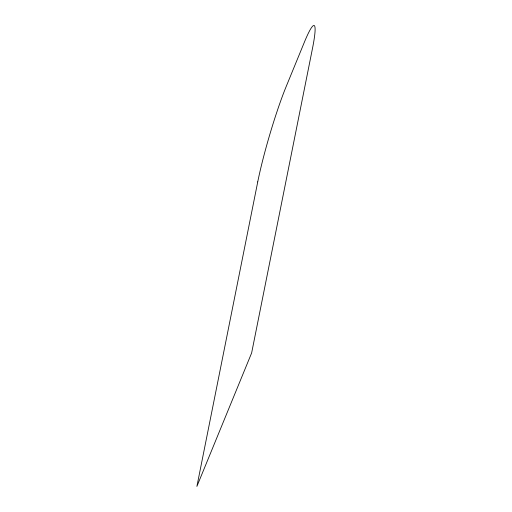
<?xml version="1.0" encoding="UTF-8"?>
<svg xmlns="http://www.w3.org/2000/svg" width="512" height="512" viewBox="0 0 512 512"><rect width="100%" height="100%" fill="white"/><g stroke="black" fill="none" stroke-linecap="round" stroke-linejoin="round"><path stroke-width="0.77" d="M257.741 181.882L196.896 486.4L251.629 352.986L312.48 48.467A70.31 6.758 -73.6 0 0 304.378 42.182L286.131 86.656A70.31 6.758 -73.6 0 0 278.374 107.539L275.648 115.693A70.31 6.758 -73.6 0 0 257.741 181.882"/></g></svg>
